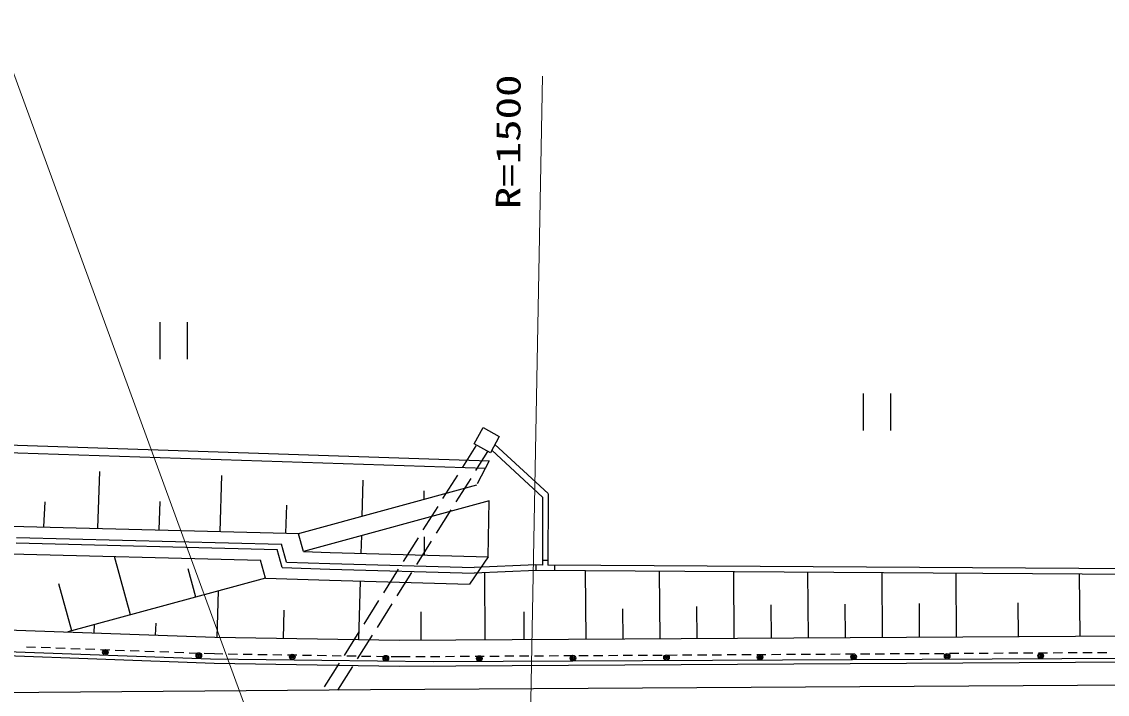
# Model space of a CAD drawing. Units: millimetres at full size, sheet at 1:1000; details may follow other scales. Extents: x 40000 to 680000, y 20000 to 380000.
# Drawn here: x 181464 to 240048, y 283686 to 320000 of the extents above; entities that cross this region are included whole.
import ezdxf
from ezdxf.enums import TextEntityAlignment as Align

# ---------------------------------------------------------------- set-up
doc = ezdxf.new("R2010")
doc.units = ezdxf.units.MM
doc.header["$LTSCALE"] = 1000
for name, color, linetype, lineweight in [('M-BGD', 7, 'Continuous', 25), ('M-STR-HTXT', 7, 'Continuous', 13), ('M-STR-STRC', 7, 'Continuous', 25)]:
    doc.layers.add(name, color=color, linetype=linetype, lineweight=lineweight)
doc.styles.add('ＭＳ ゴシック', font='')
doc.styles.get('ＭＳ ゴシック').set_extended_font_data('MS Gothic')

msp = doc.modelspace()

# ---------------------------------------------------------------- linework, layer by layer
at = {"layer": 'M-BGD'}
for p, q in [((188909, 303774), (188909, 301774)), ((190409, 301774), (190409, 303774)), ((226867, 299932), (226867, 297932)), ((228367, 297932), (228367, 299932)), ((205880, 297211), (206363, 298086)), ((206363, 298086), (207239, 297603)), ((176594, 297284), (206694, 296292)), ((205262, 295944), (205993, 297108)), ((206755, 296727), (205880, 297211)), ((207239, 297603), (206755, 296727)), ((209867, 294519), (207000, 297170)), ((176581, 296884), (206487, 295899)), ((205978, 295768), (206626, 296799)), ((209573, 294329), (206831, 296864)), ((206694, 296292), (206044, 295053)), ((185572, 292647), (185678, 295724)), ((192180, 292480), (192270, 295507)), ((204198, 294251), (204996, 295521)), ((204914, 294075), (205712, 295345)), ((206003, 294976), (196455, 292372)), ((199876, 295256), (199822, 293290)), ((206683, 294125), (196662, 291392)), ((203168, 294675), (203169, 294203)), ((206638, 291110), (206683, 294125)), ((209573, 294329), (209562, 290665)), ((209873, 294509), (209862, 290663)), ((182720, 294078), (182642, 292721)), ((188885, 292563), (188938, 294089)), ((195725, 292391), (195767, 293890)), ((203134, 292558), (203932, 293828)), ((203850, 292381), (204648, 293652)), ((179731, 292794), (196455, 292372)), ((196662, 291392), (196399, 292357)), ((181170, 291858), (195257, 291502)), ((181186, 292157), (195488, 291796)), ((195753, 290822), (195488, 291796)), ((199793, 292246), (199766, 291298)), ((202069, 290864), (202868, 292134)), ((202786, 290688), (203584, 291958)), ((203174, 292186), (203177, 291205)), ((179913, 291289), (194350, 290925)), ((195522, 290530), (195257, 291502)), ((196662, 291392), (198113, 291344)), ((198113, 291344), (206638, 291110)), ((187331, 287974), (186472, 291124)), ((194613, 289960), (194350, 290925)), ((195753, 290822), (198094, 290744)), ((198094, 290744), (205879, 290531)), ((206638, 291110), (205636, 289637)), ((209206, 290668), (205879, 290531)), ((209212, 290668), (209211, 290366)), ((209562, 290665), (209212, 290668)), ((209863, 290913), (209563, 290915)), ((247109, 290414), (209862, 290663)), ((210212, 290661), (210211, 290363)), ((190862, 288937), (190446, 290465)), ((195522, 290530), (198085, 290444)), ((198085, 290444), (205881, 290230)), ((201005, 289171), (201803, 290441)), ((201721, 288995), (202520, 290265)), ((209218, 290368), (205881, 290230)), ((206432, 290253), (206449, 286630)), ((247107, 290114), (209211, 290368)), ((211919, 286663), (211887, 290350)), ((215919, 286687), (215889, 290323)), ((219920, 286711), (219890, 290296)), ((223920, 286735), (223892, 290269)), ((227921, 286759), (227894, 290243)), ((231910, 286784), (231898, 290216)), ((238579, 286824), (238554, 290171)), ((184165, 287111), (183475, 289643)), ((194613, 289960), (183951, 287053)), ((194613, 289960), (198067, 289844)), ((198067, 289844), (205636, 289637)), ((199725, 289799), (199637, 286637)), ((192009, 286758), (192084, 289270)), ((199941, 287477), (200739, 288747)), ((200657, 287301), (201455, 288571)), ((213919, 286675), (213905, 288308)), ((217919, 286699), (217905, 288422)), ((221920, 286723), (221906, 288522)), ((225921, 286747), (225906, 288554)), ((229922, 286771), (229907, 288585)), ((235251, 286804), (235237, 288624)), ((195609, 288230), (195567, 286703)), ((203007, 288136), (203011, 286609)), ((208582, 286642), (208581, 288140)), ((174497, 287398), (191894, 286762)), ((185379, 287000), (185394, 287446)), ((188691, 286880), (188713, 287530)), ((191894, 286762), (201851, 286602)), ((198877, 285784), (199675, 287054)), ((199593, 285608), (200391, 286878)), ((201851, 286602), (252104, 286906)), ((174437, 285999), (191857, 285363)), ((182215, 286215), (181715, 286234)), ((183014, 286186), (182515, 286204)), ((183814, 286157), (183314, 286175)), ((184613, 286128), (184114, 286146)), ((185413, 286099), (184913, 286117)), ((186212, 286069), (185713, 286088)), ((187012, 286040), (186512, 286058)), ((187811, 286011), (187312, 286029)), ((188611, 285982), (188111, 286000)), ((189410, 285953), (188911, 285971)), ((190210, 285923), (189710, 285942)), ((191009, 285894), (190509, 285912)), ((232828, 285889), (232328, 285886)), ((233628, 285894), (233128, 285891)), ((234428, 285899), (233928, 285896)), ((235228, 285904), (234728, 285901)), ((236028, 285908), (235528, 285905)), ((236828, 285913), (236328, 285910)), ((237628, 285918), (237128, 285915)), ((238428, 285923), (237928, 285920)), ((239228, 285928), (238728, 285925)), ((240028, 285933), (239528, 285930)), ((191871, 285863), (191309, 285883)), ((191857, 285363), (201844, 285202)), ((192309, 285856), (191871, 285863)), ((193109, 285843), (192609, 285851)), ((193909, 285830), (193409, 285838)), ((194709, 285817), (194209, 285825)), ((195509, 285804), (195009, 285812)), ((196309, 285791), (195809, 285799)), ((197109, 285778), (196609, 285786)), ((197909, 285765), (197409, 285773)), ((197813, 284090), (198611, 285360)), ((198708, 285752), (198209, 285760)), ((199508, 285739), (199008, 285747)), ((200308, 285726), (199808, 285735)), ((201108, 285714), (200608, 285722)), ((201847, 285702), (201408, 285709)), ((201844, 285202), (252112, 285506)), ((202429, 285705), (201847, 285702)), ((203229, 285710), (202729, 285707)), ((204029, 285715), (203529, 285712)), ((204828, 285720), (204329, 285717)), ((205628, 285725), (205128, 285722)), ((206428, 285729), (205928, 285726)), ((207228, 285734), (206728, 285731)), ((208028, 285739), (207528, 285736)), ((208828, 285744), (208328, 285741)), ((209628, 285749), (209128, 285746)), ((210428, 285754), (209928, 285751)), ((211228, 285758), (210728, 285755)), ((212028, 285763), (211528, 285760)), ((212828, 285768), (212328, 285765)), ((213628, 285773), (213128, 285770)), ((214428, 285778), (213928, 285775)), ((215228, 285783), (214728, 285780)), ((216028, 285787), (215528, 285784)), ((216828, 285792), (216328, 285789)), ((217628, 285797), (217128, 285794)), ((218428, 285802), (217928, 285799)), ((219228, 285807), (218728, 285804)), ((220028, 285812), (219528, 285809)), ((220828, 285816), (220328, 285813)), ((221628, 285821), (221128, 285818)), ((222428, 285826), (221928, 285823)), ((223228, 285831), (222728, 285828)), ((224028, 285836), (223528, 285833)), ((224828, 285841), (224328, 285838)), ((225628, 285845), (225128, 285842)), ((226428, 285850), (225928, 285847)), ((227228, 285855), (226728, 285852)), ((228028, 285860), (227528, 285857)), ((228828, 285865), (228328, 285862)), ((229628, 285870), (229128, 285867)), ((230428, 285875), (229928, 285872)), ((231228, 285879), (230728, 285876)), ((232028, 285884), (231528, 285881)), ((198529, 283914), (199327, 285184))]:
    msp.add_line(p, q, dxfattribs=at)
at = {"layer": 'M-STR-HTXT'}
msp.add_line((208888, 280467), (209563, 317059), dxfattribs=at)
msp.add_lwpolyline([(194853, 279381), (180000, 320000), (151250, 320000)], dxfattribs=at)
at = {"layer": 'M-STR-STRC'}
for p, q in [((175680, 286164), (191645, 285608)), ((191645, 285608), (203666, 285455)), ((203666, 285455), (251604, 285685)), ((257922, 284270), (200287, 283926)), ((200287, 283926), (172917, 283705))]:
    msp.add_line(p, q, dxfattribs=at)
for centre, radius in [((185977, 285956), 150), ((185977, 285956), 90), ((185977, 285956), 30), ((191023, 285780), 150), ((231407, 285738), 150), ((236456, 285763), 150), ((191023, 285780), 90), ((191023, 285780), 30), ((196068, 285702), 150), ((196068, 285702), 90), ((196068, 285702), 30), ((201116, 285638), 150), ((201116, 285638), 90), ((201116, 285638), 30), ((206162, 285617), 150), ((206162, 285617), 90), ((206162, 285617), 30), ((211211, 285641), 150), ((211211, 285641), 90), ((211211, 285641), 30), ((216260, 285666), 150), ((216260, 285666), 90), ((216260, 285666), 30), ((221309, 285690), 150), ((221309, 285690), 90), ((221309, 285690), 30), ((226358, 285714), 150), ((226358, 285714), 90), ((226358, 285714), 30), ((231407, 285738), 90), ((231407, 285738), 30), ((236456, 285763), 90), ((236456, 285763), 30)]:
    msp.add_circle(centre, radius, dxfattribs=at)

# ---------------------------------------------------------------- texts
at = {"layer": 'M-STR-HTXT', "style": 'ＭＳ ゴシック', "width": 1.35}
msp.add_text('R=1500', height=1320, rotation=89.821, dxfattribs=at).set_placement((208763, 309874), align=Align.BOTTOM_LEFT)

doc.saveas('drawing.dxf')
